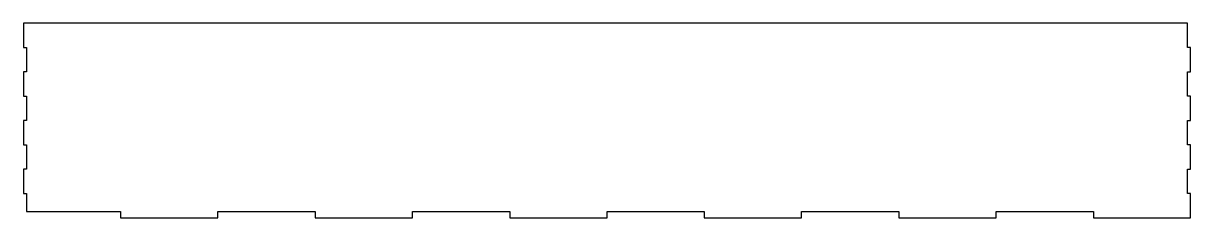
# Model space of a CAD drawing. Header units: inches. Extents: x 0 to 48, y 0 to 8.
import ezdxf

# ---------------------------------------------------------------- set-up
doc = ezdxf.new("R2010")
doc.units = ezdxf.units.IN
doc.header["$MEASUREMENT"] = 0

msp = doc.modelspace()

# ---------------------------------------------------------------- linework, layer by layer
at = {"color": 1}
msp.add_lwpolyline([(0, 8), (0, 7), (0.125, 7), (0.125, 6), (0, 6), (0, 5), (0.125, 5), (0.125, 4), (0, 4), (0, 3), (0.125, 3), (0.125, 2), (0, 2), (0, 1), (0.125, 1), (0.125, 0.25), (4, 0.25), (4, 0), (8, 0), (8, 0.25), (12, 0.25), (12, 0), (16, 0), (16, 0.25), (20, 0.25), (20, 0), (24, 0), (24, 0.25), (28, 0.25), (28, 0), (32, 0), (32, 0.25), (36, 0.25), (36, 0), (40, 0), (40, 0.25), (44, 0.25), (44, 0), (48, 0), (48, 1), (47.875, 1), (47.875, 2), (48, 2), (48, 3), (47.875, 3), (47.875, 4), (48, 4), (48, 5), (47.875, 5), (47.875, 6), (48, 6), (48, 7), (47.875, 7), (47.875, 8)], close=True, dxfattribs=at)

doc.saveas('drawing.dxf')
